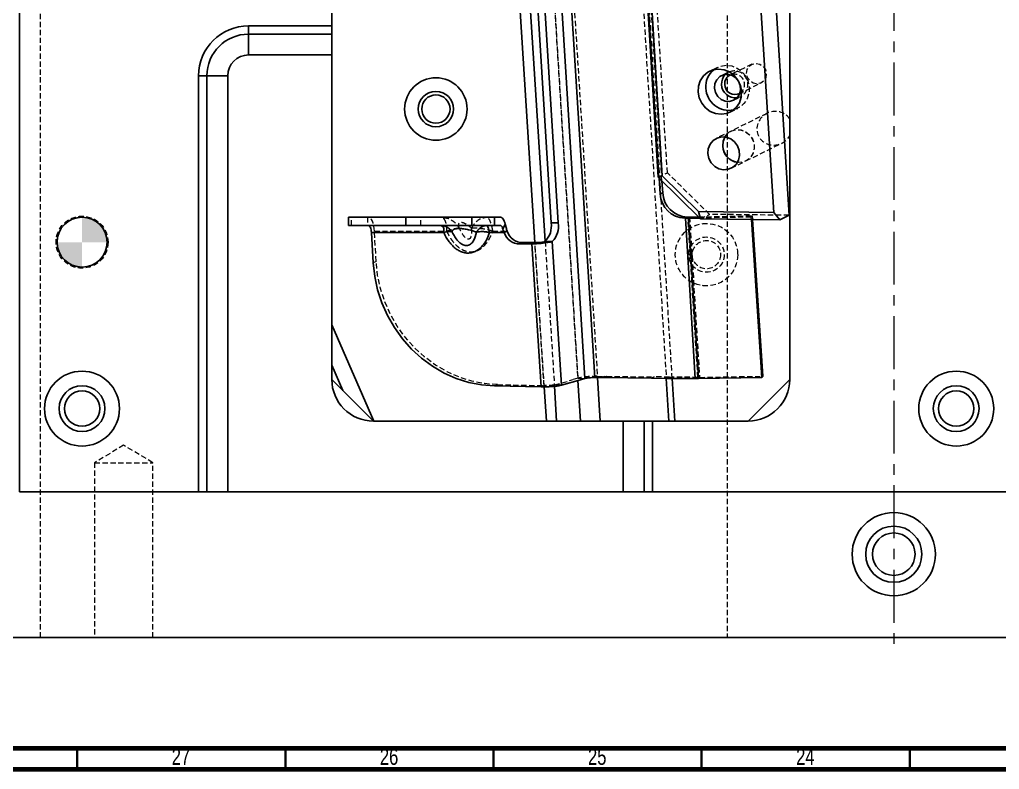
# Model space of a CAD drawing. Header units: millimetres. Extents: x 5 to 1533, y -1183 to 895.
# Drawn here: x 136.2 to 371.5, y 5 to 185.2 of the extents above; entities that cross this region are included whole.
import ezdxf

# ---------------------------------------------------------------- set-up
doc = ezdxf.new("R2010")
doc.units = ezdxf.units.MM
doc.linetypes.add('CENTERX2', pattern=[20.32, 12.7, -2.54, 2.54, -2.54])
doc.linetypes.add('HIDDEN', pattern=[1.905, 1.27, -0.635])
doc.styles.add('SLDTEXTSTYLE13', font='TXT', dxfattribs={"width": 0.75})

# ---------------------------------------------------------------- blocks, each defined once
blk = doc.blocks.new('SW_DOWELSYMBOL_2')
at = {"linetype": 'Continuous', "lineweight": 0}
h = blk.add_hatch(color=0, dxfattribs=at)
edge = h.paths.add_edge_path(flags=0)
edge.add_arc((0, 0), 6, 0, 90)
edge.add_line((0, 6), (0, 0))
edge.add_line((0, 0), (6, 0))
h = blk.add_hatch(color=0, dxfattribs=at)
edge = h.paths.add_edge_path(flags=0)
edge.add_arc((0, 0), 6, 180, 270)
edge.add_line((0, -6), (0, 0))
edge.add_line((0, 0), (-6, 0))
at = {"color": 0, "linetype": 'Continuous', "lineweight": 0}
blk.add_circle((0, 0), 6, dxfattribs=at)

msp = doc.modelspace()

# ---------------------------------------------------------------- linework, layer by layer
at = {"color": 7, "linetype": 'HIDDEN', "lineweight": 18}
for p, q in [((141.161, 36.728), (141.161, 416.728)), ((306.161, 416.728), (306.161, 36.728)), ((259.579, 270.046), (270.247, 99.009)), ((264.276, 270.489), (274.941, 99.493)), ((264.276, 270.489), (274.961, 99.181)), ((280.916, 270.306), (291.513, 98.999)), ((292.944, 98.983), (282.347, 270.29)), ((290.479, 146.421), (285.234, 231.217)), ((291.787, 148.409), (286.651, 231.439)), ((289.802, 147.09), (284.639, 230.563)), ((263.161, 212.607), (270.279, 98.491)), ((312.063, 174.494), (306.819, 171.897)), ((303.792, 173.746), (301.941, 172.829)), ((306.464, 172.614), (304.768, 171.774)), ((309.038, 167.417), (314.282, 170.014)), ((307.697, 165.86), (309.393, 166.7)), ((306.823, 162.972), (308.674, 163.888)), ((315.717, 162.694), (307.085, 158.419)), ((307.085, 158.419), (303.538, 156.663)), ((310.636, 151.25), (319.267, 155.525)), ((307.089, 149.494), (310.636, 151.25)), ((289.575, 147.314), (291.787, 148.409)), ((301.907, 138.41), (291.787, 148.409)), ((215.924, 135.728), (215.924, 137.728)), ((219.775, 137.728), (219.775, 135.728)), ((219.775, 137.728), (219.775, 135.728)), ((232.575, 135.728), (232.575, 137.728)), ((232.575, 135.728), (232.575, 137.728)), ((237.346, 137.728), (238.033, 137.63)), ((237.346, 137.728), (238.033, 137.63)), ((247.82, 137.63), (248.025, 137.667)), ((247.82, 137.63), (248.025, 137.667)), ((248.659, 137.65), (247.84, 137.702)), ((248.659, 137.65), (247.84, 137.702)), ((248.025, 137.667), (248.363, 137.728)), ((248.025, 137.667), (248.363, 137.728)), ((299.1, 99.227), (296.715, 137.771)), ((297.108, 137.77), (299.493, 99.219)), ((299.194, 137.81), (312.143, 138.062)), ((311.919, 137.768), (299.481, 137.526)), ((299.696, 137.314), (301.907, 138.41)), ((321.017, 138.179), (301.907, 138.41)), ((311.919, 137.768), (312.143, 138.062)), ((311.959, 137.166), (311.919, 137.768)), ((312.143, 138.062), (312.203, 137.163)), ((221.818, 127.104), (221.401, 134.354)), ((221.401, 134.354), (238.779, 134.354)), ((239.983, 134.166), (239.841, 134.224)), ((239.983, 134.166), (239.841, 134.224)), ((239.898, 134.324), (240.04, 134.131)), ((239.898, 134.324), (240.04, 134.131)), ((249.795, 134.354), (253.264, 134.354)), ((262.405, 131.955), (264.617, 97.405)), ((262.405, 131.955), (264.637, 97.087)), ((262.163, 97.259), (259.963, 131.631)), ((262.183, 96.951), (259.963, 131.631)), ((221.818, 127.104), (221.101, 126.791)), ((270.247, 99.009), (269.168, 98.702)), ((270.247, 99.009), (271.975, 98.974)), ((274.325, 99.188), (274.941, 99.493)), ((274.941, 99.493), (276.663, 99.474)), ((276.663, 99.474), (276.046, 99.169)), ((276.587, 99.177), (277.204, 99.482)), ((276.663, 99.474), (277.204, 99.482)), ((277.204, 99.482), (288.61, 99.346)), ((288.61, 99.346), (287.993, 99.041)), ((292.246, 99.303), (288.61, 99.346)), ((291.629, 98.997), (292.246, 99.303)), ((291.962, 98.993), (292.579, 99.299)), ((292.246, 99.303), (292.579, 99.299)), ((292.579, 99.299), (292.918, 99.295)), ((299.1, 99.227), (292.918, 99.295)), ((298.483, 98.922), (299.1, 99.227)), ((299.493, 99.219), (299.268, 98.925)), ((299.493, 99.219), (314.709, 99.514)), ((250.243, 97.166), (250.959, 97.479)), ((250.959, 97.479), (262.163, 97.259)), ((262.163, 97.259), (261.447, 96.946)), ((264.617, 97.405), (269.168, 98.702)), ((266.346, 97.37), (264.617, 97.405)), ((221.161, 88.728), (221.279, 88.728)), ((161.161, 82.934), (154.161, 78.728)), ((168.161, 78.728), (161.161, 82.934)), ((154.161, 78.728), (168.161, 78.728)), ((154.161, 78.728), (154.161, 36.728)), ((168.161, 36.728), (168.161, 78.728))]:
    msp.add_line(p, q, dxfattribs=at)
at = {"color": 7, "linetype": 'CENTERX2', "lineweight": 18}
msp.add_line((346.161, 418.728), (346.161, 34.728), dxfattribs=at)
at = {"color": 7, "linetype": 'Continuous', "lineweight": 25}
for p, q in [((136.161, 71.728), (136.161, 311.728)), ((261.307, 270.011), (271.975, 98.974)), ((263.659, 270.184), (274.325, 99.188)), ((314.555, 240.98), (321.017, 138.179)), ((311.164, 236.752), (317.314, 138.893)), ((284.439, 230.344), (289.575, 147.314)), ((290.551, 147.692), (285.541, 228.676)), ((259.837, 200.68), (263.848, 136.374)), ((261.566, 200.645), (265.576, 136.339)), ((321.161, 200.728), (321.161, 98.728)), ((211.161, 183.728), (211.161, 186.93)), ((211.161, 183.728), (191.161, 183.728)), ((191.161, 181.728), (191.161, 183.728)), ((211.161, 181.728), (211.161, 183.728)), ((191.161, 181.728), (211.161, 181.728)), ((191.161, 176.728), (191.161, 181.728)), ((211.161, 176.728), (211.161, 181.728)), ((191.161, 176.728), (211.161, 176.728)), ((211.161, 98.728), (211.161, 176.728)), ((179.161, 171.728), (179.161, 71.728)), ((181.161, 171.728), (179.161, 171.728)), ((181.161, 71.728), (181.161, 171.728)), ((186.161, 171.728), (181.161, 171.728)), ((186.161, 71.728), (186.161, 171.728)), ((290.551, 147.692), (289.575, 147.314)), ((289.575, 147.314), (299.696, 137.314)), ((290.036, 143.313), (289.802, 147.09)), ((290.653, 143.618), (290.479, 146.421)), ((299.235, 139.112), (290.551, 147.692)), ((290.036, 143.313), (290.653, 143.618)), ((317.314, 138.893), (299.235, 139.112)), ((299.235, 139.112), (299.696, 137.314)), ((318.805, 137.084), (317.314, 138.893)), ((215.175, 137.728), (215.175, 135.728)), ((215.175, 137.728), (215.175, 135.728)), ((215.175, 137.728), (228.975, 137.728)), ((228.975, 135.728), (228.975, 137.728)), ((228.975, 137.728), (244.8, 137.728)), ((244.8, 137.728), (244.8, 135.728)), ((244.8, 137.728), (250.218, 137.728)), ((250.218, 137.728), (250.218, 135.728)), ((250.218, 137.728), (251.653, 137.728)), ((295.954, 137.467), (296.571, 137.773)), ((296.098, 137.466), (295.954, 137.467)), ((296.715, 137.771), (296.098, 137.466)), ((296.884, 137.476), (296.098, 137.466)), ((296.884, 137.476), (296.098, 137.466)), ((298.483, 98.922), (296.098, 137.466)), ((296.715, 137.771), (296.571, 137.773)), ((296.715, 137.771), (297.108, 137.77)), ((296.715, 137.771), (297.108, 137.77)), ((297.108, 137.77), (296.884, 137.476)), ((299.481, 137.526), (296.884, 137.476)), ((296.884, 137.476), (299.268, 98.925)), ((296.884, 137.476), (299.268, 98.925)), ((297.108, 137.77), (299.194, 137.81)), ((299.696, 137.314), (318.805, 137.084)), ((314.484, 99.221), (311.959, 137.166)), ((312.203, 137.163), (314.709, 99.514)), ((318.805, 137.084), (321.017, 138.179)), ((228.975, 135.728), (215.175, 135.728)), ((244.8, 135.728), (228.975, 135.728)), ((237.347, 135.728), (237.761, 135.675)), ((237.347, 135.728), (237.761, 135.675)), ((250.218, 135.728), (244.8, 135.728)), ((251.653, 135.728), (250.218, 135.728)), ((252.836, 136.044), (252.245, 134.886)), ((253.264, 134.354), (252.547, 134.041)), ((265.576, 136.339), (263.848, 136.374)), ((221.101, 126.791), (220.685, 134.041)), ((220.685, 134.041), (238.063, 134.041)), ((249.079, 134.041), (252.547, 134.041)), ((262.136, 131.839), (263.592, 131.734)), ((262.405, 131.955), (264.134, 131.919)), ((264.134, 131.919), (266.346, 97.37)), ((256.997, 131.609), (256.281, 131.296)), ((256.281, 131.296), (259.246, 131.318)), ((259.963, 131.631), (256.997, 131.609)), ((261.447, 96.946), (259.246, 131.318)), ((221.279, 88.728), (211.161, 111.898)), ((211.161, 102.13), (213.799, 96.091)), ((270.897, 98.667), (271.975, 98.974)), ((274.325, 99.188), (276.046, 99.169)), ((276.587, 99.177), (276.046, 99.169)), ((276.587, 99.177), (287.993, 99.041)), ((287.993, 99.041), (291.629, 98.997)), ((291.513, 98.999), (292.148, 88.728)), ((291.962, 98.993), (291.629, 98.997)), ((292.301, 98.99), (291.962, 98.993)), ((292.301, 98.99), (298.483, 98.922)), ((293.578, 88.728), (292.944, 98.983)), ((299.268, 98.925), (314.484, 99.221)), ((314.709, 99.514), (314.484, 99.221)), ((213.799, 96.091), (211.161, 98.728)), ((261.447, 96.946), (250.243, 97.166)), ((266.346, 97.37), (270.897, 98.667)), ((311.161, 88.728), (321.161, 98.728)), ((281.161, 88.728), (221.161, 88.728)), ((281.161, 88.728), (281.161, 71.728)), ((286.161, 88.728), (281.161, 88.728)), ((286.161, 88.728), (286.161, 71.728)), ((288.161, 88.728), (286.161, 88.728)), ((288.161, 71.728), (288.161, 88.728)), ((311.161, 88.728), (288.161, 88.728)), ((179.161, 71.728), (136.161, 71.728)), ((179.161, 71.728), (181.161, 71.728)), ((181.161, 71.728), (186.161, 71.728)), ((281.161, 71.728), (186.161, 71.728)), ((281.161, 71.728), (286.161, 71.728)), ((286.161, 71.728), (288.161, 71.728)), ((536.161, 71.728), (288.161, 71.728)), ((621.161, 36.728), (71.161, 36.728))]:
    msp.add_line(p, q, dxfattribs=at)
at = {"color": 8, "linetype": 'Continuous', "lineweight": 25}
for p, q in [((258.788, 188.461), (262.405, 131.955)), ((259.963, 131.631), (256.401, 187.268)), ((274.961, 99.181), (275.613, 88.728)), ((262.71, 88.728), (262.183, 96.951)), ((264.637, 97.087), (265.173, 88.728)), ((270.279, 98.491), (270.888, 88.728))]:
    msp.add_line(p, q, dxfattribs=at)
at = {"color": 7, "linetype": 'Continuous', "lineweight": 70}
for p, q in [((1490, 10), (10, 10)), ((1495, 5), (5, 5))]:
    msp.add_line(p, q, dxfattribs=at)
at = {"color": 7, "linetype": 'Continuous', "lineweight": 35}
for p, q in [((150, 10), (150, 5)), ((200, 10), (200, 5)), ((250, 10), (250, 5)), ((300, 10), (300, 5)), ((350, 10), (350, 5))]:
    msp.add_line(p, q, dxfattribs=at)
at = {"color": 7, "linetype": 'HIDDEN', "lineweight": 18, "flags": 128}
for points in [[(302.916, 173.188), (303.326, 173.482), (304.551, 174.045), (305.891, 174.252), (307.254, 174.088), (308.547, 173.565), (309.683, 172.718), (310.583, 171.606), (311.187, 170.303), (311.453, 168.9), (311.364, 167.49), (310.925, 166.171), (310.166, 165.032), (309.139, 164.152), (307.914, 163.589), (307.699, 163.53)], [(310.797, 172.254), (310.932, 173.199), (311.408, 174.001), (312.153, 174.537), (313.053, 174.725), (313.971, 174.537), (314.767, 174.001), (315.321, 173.199), (315.547, 172.254), (315.412, 171.309), (314.936, 170.507), (314.191, 169.971), (313.291, 169.783), (312.373, 169.971), (311.577, 170.507), (311.023, 171.309), (310.797, 172.254)], [(305.578, 157.003), (305.613, 157.062), (306.342, 157.926), (307.295, 158.515), (308.386, 158.777), (309.52, 158.689), (310.595, 158.258), (311.517, 157.524), (312.202, 156.55), (312.59, 155.424), (312.647, 154.246), (312.367, 153.12), (311.776, 152.146), (310.926, 151.412), (309.892, 150.981), (308.767, 150.893), (308.596, 150.91)], [(305.578, 157.003), (305.583, 157.012), (306.299, 157.888), (307.242, 158.492), (308.329, 158.772), (309.463, 158.702), (310.544, 158.288), (311.475, 157.567), (312.174, 156.604), (312.578, 155.483), (312.652, 154.305), (312.389, 153.174), (311.813, 152.191), (310.974, 151.442), (309.948, 150.995), (308.825, 150.889), (308.596, 150.91)], [(221.401, 134.354), (221.339, 135.039), (221.234, 135.683), (221.09, 136.266), (220.91, 136.77), (220.702, 137.179), (220.47, 137.481), (220.223, 137.666), (219.968, 137.728)], [(221.401, 134.354), (221.339, 135.039), (221.234, 135.683), (221.09, 136.266), (220.91, 136.77), (220.702, 137.179), (220.47, 137.481), (220.223, 137.666), (219.968, 137.728)], [(250.959, 97.479), (247.855, 97.721), (244.775, 98.325), (241.757, 99.282), (238.836, 100.58), (236.05, 102.204), (233.433, 104.135), (231.016, 106.347), (228.83, 108.814), (226.901, 111.506), (225.253, 114.389), (223.906, 117.429), (222.877, 120.587), (222.178, 123.825), (221.818, 127.104)], [(250.959, 97.479), (247.855, 97.721), (244.775, 98.325), (241.757, 99.282), (238.836, 100.58), (236.05, 102.204), (233.433, 104.135), (231.016, 106.347), (228.83, 108.814), (226.901, 111.506), (225.253, 114.389), (223.906, 117.429), (222.877, 120.587), (222.178, 123.825), (221.818, 127.104)]]:
    msp.add_lwpolyline(points, dxfattribs=at)
at = {"color": 7, "linetype": 'Continuous', "lineweight": 25, "flags": 128}
for points in [[(299.161, 167.818), (299.251, 169.227), (299.69, 170.546), (300.449, 171.685), (301.476, 172.566), (302.701, 173.129), (304.04, 173.335), (305.403, 173.172), (306.696, 172.649), (307.832, 171.802), (308.732, 170.689), (309.336, 169.387), (309.603, 167.983), (309.513, 166.574), (309.074, 165.255), (308.315, 164.116), (307.288, 163.235), (306.063, 162.672), (304.724, 162.466), (303.361, 162.63), (302.067, 163.153), (300.932, 163.999), (300.032, 165.112), (299.428, 166.414), (299.161, 167.818)], [(303.1, 168.767), (303.203, 169.829), (303.635, 170.781), (304.348, 171.52), (305.265, 171.966), (306.287, 172.071), (307.303, 171.823), (308.203, 171.25), (308.89, 170.413), (309.289, 169.403), (309.356, 168.329), (309.085, 167.309), (308.505, 166.452), (307.679, 165.851), (306.695, 165.571), (305.662, 165.644), (304.691, 166.06), (303.887, 166.775), (303.336, 167.711), (303.1, 168.767)], [(301.517, 153.018), (301.612, 154.186), (302.037, 155.255), (302.752, 156.131), (303.695, 156.736), (304.782, 157.015), (305.916, 156.945), (306.997, 156.531), (307.928, 155.811), (308.627, 154.847), (309.031, 153.727), (309.105, 152.549), (308.842, 151.417), (308.266, 150.434), (307.427, 149.685), (306.401, 149.238), (305.278, 149.132), (304.158, 149.377), (303.14, 149.951), (302.316, 150.802), (301.759, 151.856), (301.517, 153.018)], [(305.06, 154.835), (305.173, 156), (305.578, 157.003)], [(305.064, 154.775), (305.159, 155.943), (305.578, 157.003)], [(252.836, 136.044), (252.728, 136.416), (252.604, 136.749), (252.467, 137.039), (252.319, 137.283), (252.161, 137.476), (251.996, 137.615), (251.826, 137.7), (251.653, 137.728)], [(252.836, 136.044), (252.728, 136.416), (252.604, 136.749), (252.467, 137.039), (252.319, 137.283), (252.161, 137.476), (251.996, 137.615), (251.826, 137.7), (251.653, 137.728)], [(219.968, 135.728), (220.096, 135.697), (220.219, 135.605), (220.335, 135.454), (220.439, 135.249), (220.529, 134.997), (220.601, 134.706), (220.654, 134.384), (220.685, 134.041)], [(219.968, 135.728), (220.096, 135.697), (220.219, 135.605), (220.335, 135.454), (220.439, 135.249), (220.529, 134.997), (220.601, 134.706), (220.654, 134.384), (220.685, 134.041)], [(252.245, 134.886), (252.19, 135.072), (252.129, 135.239), (252.06, 135.384), (251.986, 135.506), (251.907, 135.602), (251.824, 135.672), (251.739, 135.714), (251.653, 135.728)], [(252.245, 134.886), (252.19, 135.072), (252.129, 135.239), (252.06, 135.384), (251.986, 135.506), (251.907, 135.602), (251.824, 135.672), (251.739, 135.714), (251.653, 135.728)], [(250.243, 97.166), (247.139, 97.408), (244.059, 98.012), (241.04, 98.969), (238.12, 100.267), (235.334, 101.892), (232.717, 103.822), (230.3, 106.034), (228.114, 108.501), (226.185, 111.193), (224.536, 114.076), (223.189, 117.116), (222.16, 120.274), (221.461, 123.513), (221.101, 126.791)], [(250.243, 97.166), (247.139, 97.408), (244.059, 98.012), (241.04, 98.969), (238.12, 100.267), (235.334, 101.892), (232.717, 103.822), (230.3, 106.034), (228.114, 108.501), (226.185, 111.193), (224.536, 114.076), (223.189, 117.116), (222.16, 120.274), (221.461, 123.513), (221.101, 126.791)], [(213.799, 96.091), (216.309, 93.58), (218.777, 91.112), (221.161, 88.728)]]:
    msp.add_lwpolyline(points, dxfattribs=at)
at = {"color": 7, "linetype": 'Continuous', "lineweight": 25}
for centre, radius in [((236.161, 163.728), 7.5), ((236.161, 163.728), 4.25), ((236.161, 163.728), 3.4), ((151.161, 131.728), 6), ((151.161, 91.728), 9), ((361.161, 91.728), 9), ((151.161, 91.728), 5.5), ((361.161, 91.728), 5.5), ((151.161, 91.728), 4.25), ((361.161, 91.728), 4.25), ((346.161, 56.728), 10), ((346.161, 56.728), 6.75), ((346.161, 56.728), 5.1)]:
    msp.add_circle(centre, radius, dxfattribs=at)
at = {"color": 7, "linetype": 'HIDDEN', "lineweight": 18}
for centre, radius in [((151.161, 131.728), 6.25), ((301.161, 128.728), 7.5), ((301.161, 128.728), 4.25), ((301.161, 128.728), 3.4)]:
    msp.add_circle(centre, radius, dxfattribs=at)
at = {"color": 7, "linetype": 'Continuous', "lineweight": 25}
for centre, radius, start, end in [((191.161, 171.728), 12, 90, 180), ((191.161, 171.728), 10, 90, 180), ((191.161, 171.728), 5, 90, 180), ((306.226, 169.139), 5.23, 129.27, 184.43954), ((307.949, 169.845), 3.162, 135.70723, 184.30786), ((307.865, 169.828), 2.318, 113.49596, 184.22025), ((308.13, 169.739), 3.336, 182.25746, 275.94884), ((308.023, 169.673), 2.469, 180.36992, 297.33986), ((306.575, 168.984), 5.569, 182.56459, 281.64597), ((309.193, 155.003), 4.136, 182.33231, 261.69444), ((309.192, 155.001), 4.134, 183.13949, 261.71312), ((296.807, 143.93), 6.162, 182.90499, 267.80829), ((296.19, 143.625), 6.162, 182.90508, 267.8082), ((257.085, 135.639), 4.031, 198.58922, 268.75629), ((258.781, 135.583), 5.129, 314.97134, 8.87658), ((260.509, 135.548), 5.129, 314.97137, 8.87656), ((256.368, 135.326), 4.031, 198.58921, 268.75631), ((259.938, 143.348), 11.717, 270.12055, 280.80834), ((259.197, 154.753), 23.435, 270.12043, 280.80826), ((221.161, 98.728), 10, 180, 270), ((311.161, 98.728), 10, 270, 0)]:
    msp.add_arc(centre, radius, start, end, dxfattribs=at)
at = {"color": 7, "linetype": 'HIDDEN', "lineweight": 18}
for centre, radius, start, end in [((307.856, 169.621), 3.259, 280.95264, 131.74239), ((307.807, 169.597), 2.51, 302.51408, 110.18099)]:
    msp.add_arc(centre, radius, start, end, dxfattribs=at)
msp.add_ellipse((317.492, 159.11), major_axis=(-3.818, -1.891), ratio=0.9389023, start_param=3.2187744, end_param=8.4770745, dxfattribs=at)
for points, knots in [([(238.779, 134.354), (238.775, 134.835), (238.766, 135.749), (238.464, 136.821), (237.992, 137.575), (237.568, 137.676), (237.346, 137.728)], [0, 0, 0, 0, 0.262947, 0.499346, 0.7377299, 1, 1, 1, 1]), ([(238.779, 134.354), (238.775, 134.835), (238.766, 135.749), (238.464, 136.821), (237.992, 137.575), (237.568, 137.676), (237.346, 137.728)], [0, 0, 0, 0, 0.262947, 0.499346, 0.7377299, 1, 1, 1, 1]), ([(237.552, 137.728), (237.603, 137.727), (237.705, 137.725), (237.945, 137.693), (238.063, 137.677)], [0, 0, 0, 0, 0.5052983, 1, 1, 1, 1]), ([(237.552, 137.728), (237.603, 137.727), (237.705, 137.725), (237.945, 137.693), (238.063, 137.677)], [0, 0, 0, 0, 0.5052983, 1, 1, 1, 1]), ([(238.033, 137.63), (238.277, 137.605), (238.977, 137.535), (240.012, 137.017), (241.077, 136.189), (241.557, 135.444), (241.799, 135.067)], [0, 0, 0, 0, 0.1544204, 0.4428434, 0.7177998, 1, 1, 1, 1]), ([(238.033, 137.63), (238.277, 137.605), (238.977, 137.535), (240.012, 137.017), (241.077, 136.189), (241.557, 135.444), (241.799, 135.067)], [0, 0, 0, 0, 0.1544204, 0.4428434, 0.7177998, 1, 1, 1, 1]), ([(241.799, 135.067), (241.707, 135.395), (241.577, 135.857), (241.722, 136.333), (241.934, 136.484), (242.09, 136.524), (242.215, 136.534), (242.354, 136.524), (242.567, 136.484), (242.996, 136.334), (243.826, 135.857), (244.359, 135.395), (244.739, 135.067)], [0, 0, 0, 0, 0.2954463, 0.4144527, 0.4619984, 0.4816928, 0.4999692, 0.5182307, 0.5379044, 0.5853926, 0.7045057, 1, 1, 1, 1]), ([(241.799, 135.067), (241.707, 135.395), (241.577, 135.857), (241.722, 136.333), (241.934, 136.484), (242.09, 136.524), (242.215, 136.534), (242.354, 136.524), (242.567, 136.484), (242.996, 136.334), (243.826, 135.857), (244.359, 135.395), (244.739, 135.067)], [0, 0, 0, 0, 0.2954463, 0.4144527, 0.4619984, 0.4816928, 0.4999692, 0.5182307, 0.5379044, 0.5853926, 0.7045057, 1, 1, 1, 1]), ([(244.739, 135.067), (244.943, 135.437), (245.353, 136.182), (246.228, 137.013), (247.076, 137.535), (247.627, 137.605), (247.82, 137.63)], [0, 0, 0, 0, 0.27671332, 0.55728024, 0.84570355, 1, 1, 1, 1]), ([(244.739, 135.067), (244.943, 135.437), (245.353, 136.182), (246.228, 137.013), (247.076, 137.535), (247.627, 137.605), (247.82, 137.63)], [0, 0, 0, 0, 0.27671332, 0.55728024, 0.84570355, 1, 1, 1, 1]), ([(248.777, 137.456), (248.904, 137.253), (249.16, 136.846), (249.535, 135.743), (249.706, 134.832), (249.795, 134.354)], [0, 0, 0, 0, 0.3207345, 0.6441641, 1, 1, 1, 1]), ([(248.777, 137.456), (248.904, 137.253), (249.16, 136.846), (249.535, 135.743), (249.706, 134.832), (249.795, 134.354)], [0, 0, 0, 0, 0.3207345, 0.6441641, 1, 1, 1, 1]), ([(241.799, 135.067), (241.717, 135.079), (241.549, 135.103), (240.91, 134.983), (239.993, 134.752), (239.189, 134.488), (238.779, 134.354)], [0, 0, 0, 0, 0.2334221, 0.478038, 0.7342358, 1, 1, 1, 1]), ([(241.799, 135.067), (241.717, 135.079), (241.549, 135.103), (240.91, 134.983), (239.993, 134.752), (239.189, 134.488), (238.779, 134.354)], [0, 0, 0, 0, 0.2334221, 0.478038, 0.7342358, 1, 1, 1, 1]), ([(238.779, 134.354), (238.966, 133.965), (239.34, 133.184), (240.052, 132.097), (240.842, 131.167), (241.68, 130.432), (242.566, 129.875), (243.536, 129.5), (244.574, 129.369), (245.421, 129.477), (246.069, 129.691), (246.664, 129.971), (247.345, 130.432), (248.247, 131.314), (249.135, 132.616), (249.578, 133.781), (249.795, 134.354)], [0, 0, 0, 0, 0.0788326, 0.1584396, 0.2375364, 0.3029516, 0.3648128, 0.4334907, 0.5000794, 0.5666082, 0.6005103, 0.635397, 0.6971966, 0.7626164, 0.8831859, 1, 1, 1, 1]), ([(238.779, 134.354), (238.966, 133.965), (239.34, 133.184), (240.052, 132.097), (240.842, 131.167), (241.68, 130.432), (242.566, 129.875), (243.536, 129.5), (244.574, 129.369), (245.421, 129.477), (246.069, 129.691), (246.664, 129.971), (247.345, 130.432), (248.247, 131.314), (249.135, 132.616), (249.578, 133.781), (249.795, 134.354)], [0, 0, 0, 0, 0.0788326, 0.1584396, 0.2375364, 0.3029516, 0.3648128, 0.4334907, 0.5000794, 0.5666082, 0.6005103, 0.635397, 0.6971966, 0.7626164, 0.8831859, 1, 1, 1, 1]), ([(244.739, 135.067), (244.75, 134.475), (244.766, 133.644), (244.502, 132.787), (244.253, 132.516), (244.087, 132.444), (243.959, 132.426), (243.823, 132.444), (243.619, 132.516), (243.228, 132.787), (242.516, 133.645), (242.098, 134.475), (241.799, 135.067)], [0, 0, 0, 0, 0.2955855, 0.4144693, 0.4620112, 0.4817045, 0.4999809, 0.5182589, 0.5379535, 0.5855028, 0.7045158, 1, 1, 1, 1]), ([(244.739, 135.067), (244.75, 134.475), (244.766, 133.644), (244.502, 132.787), (244.253, 132.516), (244.087, 132.444), (243.959, 132.426), (243.823, 132.444), (243.619, 132.516), (243.228, 132.787), (242.516, 133.645), (242.098, 134.475), (241.799, 135.067)], [0, 0, 0, 0, 0.2955855, 0.4144693, 0.4620112, 0.4817045, 0.4999809, 0.5182589, 0.5379535, 0.5855028, 0.7045158, 1, 1, 1, 1]), ([(249.795, 134.354), (249.341, 134.488), (248.448, 134.752), (247.072, 134.981), (245.798, 135.102), (245.094, 135.078), (244.739, 135.067)], [0, 0, 0, 0, 0.2658043, 0.5219441, 0.7590697, 1, 1, 1, 1]), ([(249.795, 134.354), (249.341, 134.488), (248.448, 134.752), (247.072, 134.981), (245.798, 135.102), (245.094, 135.078), (244.739, 135.067)], [0, 0, 0, 0, 0.2658043, 0.5219441, 0.7590697, 1, 1, 1, 1]), ([(248.482, 135.689), (248.42, 135.699), (248.278, 135.722), (248.146, 135.717), (248.071, 135.715)], [0, 0, 0, 0, 0.4386422, 1, 1, 1, 1]), ([(248.482, 135.689), (248.42, 135.699), (248.278, 135.722), (248.146, 135.717), (248.071, 135.715)], [0, 0, 0, 0, 0.4386422, 1, 1, 1, 1]), ([(274.941, 99.493), (274.5, 99.486), (273.617, 99.471), (272.273, 99.364), (271.058, 99.209), (270.52, 99.076), (270.247, 99.009)], [0, 0, 0, 0, 0.2478658, 0.4957318, 0.7435922, 1, 1, 1, 1]), ([(274.941, 99.493), (274.5, 99.486), (273.617, 99.471), (272.273, 99.364), (271.058, 99.209), (270.52, 99.076), (270.247, 99.009)], [0, 0, 0, 0, 0.2478658, 0.4957318, 0.7435922, 1, 1, 1, 1]), ([(299.1, 99.227), (299.164, 99.225), (299.293, 99.221), (299.426, 99.22), (299.493, 99.219)], [0, 0, 0, 0, 0.49747, 1, 1, 1, 1]), ([(299.1, 99.227), (299.164, 99.225), (299.293, 99.221), (299.426, 99.22), (299.493, 99.219)], [0, 0, 0, 0, 0.49747, 1, 1, 1, 1]), ([(264.617, 97.405), (264.485, 97.378), (264.222, 97.322), (263.623, 97.267), (262.955, 97.241), (262.456, 97.246), (262.204, 97.257), (262.163, 97.259)], [0, 0, 0, 0, 0.2383505, 0.4766901, 0.7152797, 0.954112, 1, 1, 1, 1]), ([(264.617, 97.405), (264.485, 97.378), (264.222, 97.322), (263.623, 97.267), (262.955, 97.241), (262.456, 97.246), (262.204, 97.257), (262.163, 97.259)], [0, 0, 0, 0, 0.2383505, 0.4766901, 0.7152797, 0.954112, 1, 1, 1, 1])]:
    msp.add_open_spline(points, degree=3, knots=knots, dxfattribs=at)
at = {"color": 7, "linetype": 'Continuous', "lineweight": 25}
for points, knots in [([(238.063, 134.041), (238.082, 134.271), (238.12, 134.725), (237.987, 135.278), (237.724, 135.657), (237.474, 135.704), (237.347, 135.728)], [0, 0, 0, 0, 0.2528525, 0.5000004, 0.7471413, 1, 1, 1, 1]), ([(238.063, 134.041), (238.082, 134.271), (238.12, 134.725), (237.987, 135.278), (237.724, 135.657), (237.474, 135.704), (237.347, 135.728)], [0, 0, 0, 0, 0.2528525, 0.5000004, 0.7471413, 1, 1, 1, 1]), ([(240.04, 134.131), (240.057, 134.335), (240.082, 134.636), (240.693, 134.905), (241.238, 134.994), (241.735, 135.017), (242.298, 134.994), (243.091, 134.906), (244.46, 134.636), (245.328, 134.335), (245.919, 134.131)], [0, 0, 0, 0, 0.2616985, 0.3846416, 0.444521, 0.4999531, 0.5553456, 0.6151798, 0.7382563, 1, 1, 1, 1]), ([(240.04, 134.131), (240.057, 134.335), (240.082, 134.636), (240.693, 134.905), (241.238, 134.994), (241.735, 135.017), (242.298, 134.994), (243.091, 134.906), (244.46, 134.636), (245.328, 134.335), (245.919, 134.131)], [0, 0, 0, 0, 0.2616985, 0.3846416, 0.444521, 0.4999531, 0.5553456, 0.6151798, 0.7382563, 1, 1, 1, 1]), ([(249.079, 134.041), (248.828, 134.1), (248.282, 134.227), (247.419, 134.281), (246.593, 134.261), (246.141, 134.174), (245.918, 134.131)], [0, 0, 0, 0, 0.23712284, 0.51568535, 0.76179712, 1, 1, 1, 1]), ([(249.079, 134.041), (248.828, 134.1), (248.282, 134.227), (247.419, 134.281), (246.593, 134.261), (246.141, 134.174), (245.918, 134.131)], [0, 0, 0, 0, 0.23712284, 0.51568535, 0.76179712, 1, 1, 1, 1]), ([(252.547, 134.041), (252.488, 134.18), (252.397, 134.394), (252.302, 134.679), (252.264, 134.817), (252.245, 134.886)], [0, 0, 0, 0, 0.4767641, 0.7349336, 1, 1, 1, 1]), ([(252.547, 134.041), (252.488, 134.18), (252.397, 134.394), (252.302, 134.679), (252.264, 134.817), (252.245, 134.886)], [0, 0, 0, 0, 0.4767641, 0.7349336, 1, 1, 1, 1]), ([(253.264, 134.354), (253.225, 134.506), (253.148, 134.809), (253.002, 135.393), (252.902, 135.786), (252.836, 136.044)], [0, 0, 0, 0, 0.2549822, 0.5099773, 1, 1, 1, 1]), ([(253.264, 134.354), (253.225, 134.506), (253.148, 134.809), (253.002, 135.393), (252.902, 135.786), (252.836, 136.044)], [0, 0, 0, 0, 0.2549822, 0.5099773, 1, 1, 1, 1]), ([(238.063, 134.041), (238.249, 133.652), (238.623, 132.871), (239.336, 131.784), (240.126, 130.854), (240.964, 130.119), (241.85, 129.562), (242.82, 129.187), (243.858, 129.056), (244.705, 129.165), (245.353, 129.378), (245.948, 129.658), (246.629, 130.119), (247.531, 131.002), (248.419, 132.303), (248.861, 133.468), (249.079, 134.041)], [0, 0, 0, 0, 0.0786931, 0.1584404, 0.2375381, 0.302954, 0.3648165, 0.4334945, 0.5000845, 0.5666119, 0.600514, 0.6354003, 0.6971991, 0.762618, 0.8831869, 1, 1, 1, 1]), ([(238.063, 134.041), (238.249, 133.652), (238.623, 132.871), (239.336, 131.784), (240.126, 130.854), (240.964, 130.119), (241.85, 129.562), (242.82, 129.187), (243.858, 129.056), (244.705, 129.165), (245.353, 129.378), (245.948, 129.658), (246.629, 130.119), (247.531, 131.002), (248.419, 132.303), (248.861, 133.468), (249.079, 134.041)], [0, 0, 0, 0, 0.0786931, 0.1584404, 0.2375381, 0.302954, 0.3648165, 0.4334945, 0.5000845, 0.5666119, 0.600514, 0.6354003, 0.6971991, 0.762618, 0.8831869, 1, 1, 1, 1]), ([(245.919, 134.131), (245.733, 133.382), (245.46, 132.282), (244.626, 131.294), (244.008, 130.969), (243.491, 130.884), (242.948, 130.968), (242.227, 131.294), (241.082, 132.282), (240.462, 133.383), (240.04, 134.131)], [0, 0, 0, 0, 0.2618297, 0.38466042, 0.44453848, 0.49997031, 0.55541255, 0.61530639, 0.73826608, 1, 1, 1, 1]), ([(245.919, 134.131), (245.733, 133.382), (245.46, 132.282), (244.626, 131.294), (244.008, 130.969), (243.491, 130.884), (242.948, 130.968), (242.227, 131.294), (241.082, 132.282), (240.462, 133.383), (240.04, 134.131)], [0, 0, 0, 0, 0.2618297, 0.38466042, 0.44453848, 0.49997031, 0.55541255, 0.61530639, 0.73826608, 1, 1, 1, 1]), ([(262.405, 131.955), (262.366, 131.93), (262.308, 131.893), (262.214, 131.858), (262.162, 131.845), (262.136, 131.839)], [0, 0, 0, 0, 0.4940323, 0.7462475, 1, 1, 1, 1]), ([(262.405, 131.955), (262.366, 131.93), (262.308, 131.893), (262.214, 131.858), (262.162, 131.845), (262.136, 131.839)], [0, 0, 0, 0, 0.4940323, 0.7462475, 1, 1, 1, 1]), ([(263.592, 131.734), (263.643, 131.746), (263.746, 131.77), (263.935, 131.827), (264.055, 131.883), (264.134, 131.919)], [0, 0, 0, 0, 0.2512733, 0.5025454, 1, 1, 1, 1]), ([(263.592, 131.734), (263.643, 131.746), (263.746, 131.77), (263.935, 131.827), (264.055, 131.883), (264.134, 131.919)], [0, 0, 0, 0, 0.2512733, 0.5025454, 1, 1, 1, 1]), ([(271.975, 98.974), (272.107, 99.005), (272.37, 99.067), (272.967, 99.138), (273.646, 99.185), (274.096, 99.187), (274.325, 99.188)], [0, 0, 0, 0, 0.2477942, 0.4955877, 0.7434388, 1, 1, 1, 1]), ([(271.975, 98.974), (272.107, 99.005), (272.37, 99.067), (272.967, 99.138), (273.646, 99.185), (274.096, 99.187), (274.325, 99.188)], [0, 0, 0, 0, 0.2477942, 0.4955877, 0.7434388, 1, 1, 1, 1]), ([(299.268, 98.925), (299.2, 98.924), (299.063, 98.922), (298.8, 98.92), (298.608, 98.921), (298.483, 98.922)], [0, 0, 0, 0, 0.25683752, 0.51367511, 1, 1, 1, 1]), ([(299.268, 98.925), (299.2, 98.924), (299.063, 98.922), (298.8, 98.92), (298.608, 98.921), (298.483, 98.922)], [0, 0, 0, 0, 0.25683752, 0.51367511, 1, 1, 1, 1]), ([(266.346, 97.37), (266.083, 97.308), (265.557, 97.184), (264.361, 97.041), (263.029, 96.954), (262.031, 96.937), (261.528, 96.945), (261.447, 96.946)], [0, 0, 0, 0, 0.2383953, 0.4767989, 0.7152881, 0.9538385, 1, 1, 1, 1]), ([(266.346, 97.37), (266.083, 97.308), (265.557, 97.184), (264.361, 97.041), (263.029, 96.954), (262.031, 96.937), (261.528, 96.945), (261.447, 96.946)], [0, 0, 0, 0, 0.2383953, 0.4767989, 0.7152881, 0.9538385, 1, 1, 1, 1])]:
    msp.add_open_spline(points, degree=3, knots=knots, dxfattribs=at)
at = {"color": 8, "linetype": 'Continuous', "lineweight": 25}
for points, knots in [([(237.761, 135.675), (237.878, 135.664), (238.3, 135.624), (238.929, 135.315), (239.54, 134.857), (239.793, 134.479), (239.898, 134.324)], [0, 0, 0, 0, 0.133388, 0.4773777, 0.7850634, 1, 1, 1, 1]), ([(237.761, 135.675), (237.878, 135.664), (238.3, 135.624), (238.929, 135.315), (239.54, 134.857), (239.793, 134.479), (239.898, 134.324)], [0, 0, 0, 0, 0.133388, 0.4773777, 0.7850634, 1, 1, 1, 1]), ([(239.841, 134.224), (239.827, 134.231), (239.728, 134.275), (239.378, 134.277), (238.79, 134.227), (238.291, 134.099), (238.063, 134.041)], [0, 0, 0, 0, 0.0501937, 0.357098, 0.7064343, 1, 1, 1, 1]), ([(239.841, 134.224), (239.827, 134.231), (239.728, 134.275), (239.378, 134.277), (238.79, 134.227), (238.291, 134.099), (238.063, 134.041)], [0, 0, 0, 0, 0.0501937, 0.357098, 0.7064343, 1, 1, 1, 1]), ([(240.04, 134.131), (240.032, 134.14), (240.019, 134.153), (239.992, 134.163), (239.983, 134.166)], [0, 0, 0, 0, 0.6546137, 1, 1, 1, 1]), ([(240.04, 134.131), (240.032, 134.14), (240.019, 134.153), (239.992, 134.163), (239.983, 134.166)], [0, 0, 0, 0, 0.6546137, 1, 1, 1, 1]), ([(245.919, 134.131), (246.073, 134.356), (246.382, 134.804), (247.001, 135.321), (247.613, 135.64), (248.007, 135.681), (248.149, 135.696)], [0, 0, 0, 0, 0.2680928, 0.5343805, 0.8315306, 1, 1, 1, 1]), ([(245.919, 134.131), (246.073, 134.356), (246.382, 134.804), (247.001, 135.321), (247.613, 135.64), (248.007, 135.681), (248.149, 135.696)], [0, 0, 0, 0, 0.2680928, 0.5343805, 0.8315306, 1, 1, 1, 1]), ([(248.434, 135.666), (248.457, 135.651), (248.524, 135.608), (248.683, 135.273), (248.891, 134.727), (249.016, 134.272), (249.079, 134.041)], [0, 0, 0, 0, 0.1455013, 0.4281849, 0.710864, 1, 1, 1, 1]), ([(248.434, 135.666), (248.457, 135.651), (248.524, 135.608), (248.683, 135.273), (248.891, 134.727), (249.016, 134.272), (249.079, 134.041)], [0, 0, 0, 0, 0.1455013, 0.4281849, 0.710864, 1, 1, 1, 1])]:
    msp.add_open_spline(points, degree=3, knots=knots, dxfattribs=at)

# ---------------------------------------------------------------- block references
at = {"color": 7, "linetype": 'Continuous', "lineweight": 0}
msp.add_blockref('SW_DOWELSYMBOL_2', (151.161, 131.728), dxfattribs=at)

# ---------------------------------------------------------------- texts
at = {"color": 7, "linetype": 'Continuous', "lineweight": 0, "char_height": 3.9688, "attachment_point": 2, "style": 'SLDTEXTSTYLE13'}
for s, insert in [('27', (174.92, 10.06)), ('26', (224.92, 10.06)), ('25', (274.92, 10.06)), ('24', (324.92, 10.06))]:
    msp.add_mtext(s, dxfattribs=dict(at, insert=insert))

doc.saveas('drawing.dxf')
